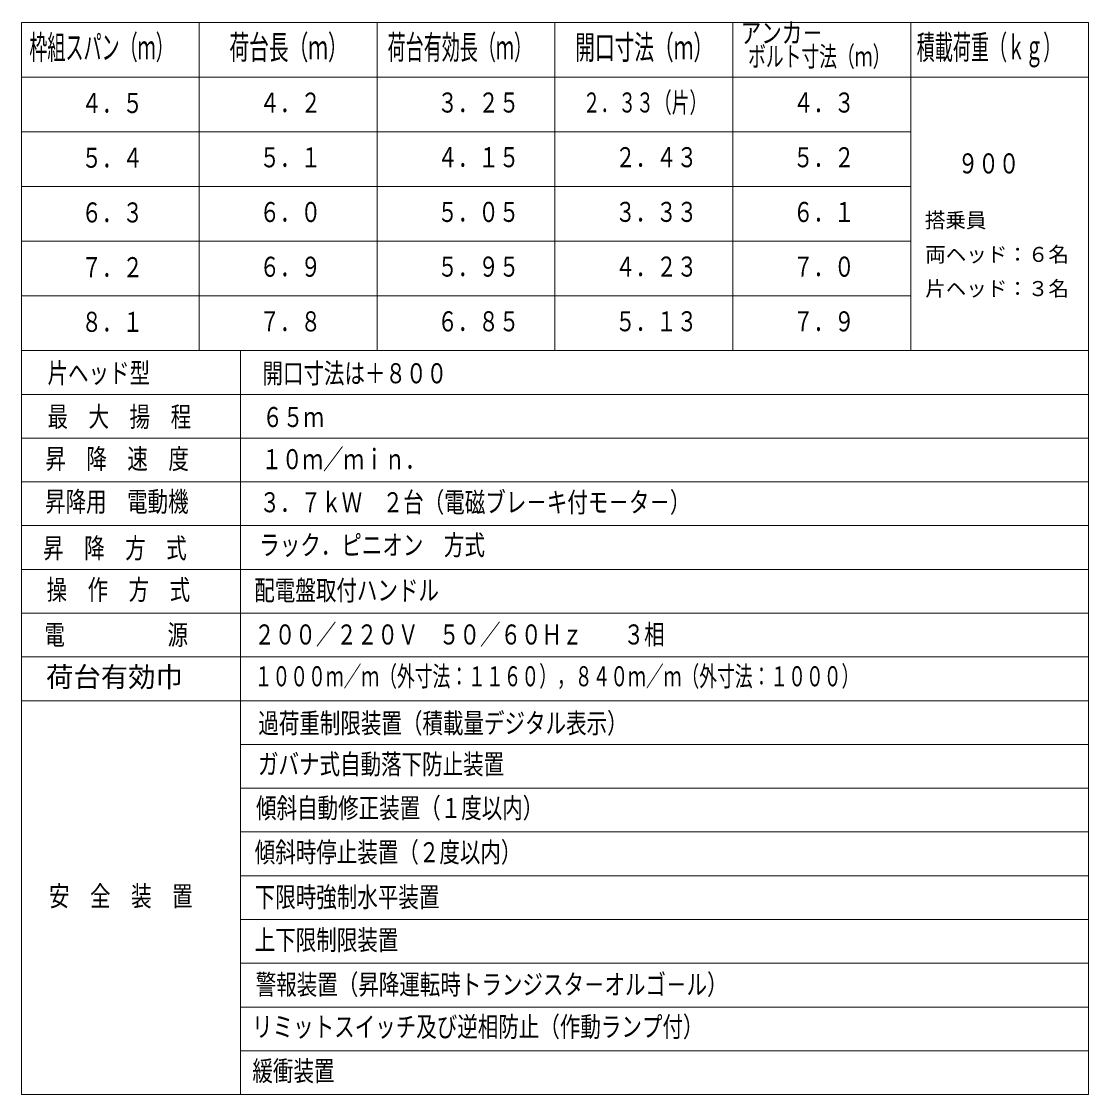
# Model space of a CAD drawing. Units: millimetres, scale not verified. Extents: x -12638 to 12166, y -17544 to 17543.
# Drawn here: x -7642 to 158, y -17544 to -9697 of the extents above; entities that cross this region are included whole.
import ezdxf
from ezdxf.enums import TextEntityAlignment as Align

# ---------------------------------------------------------------- set-up
doc = ezdxf.new("R2010")
doc.units = ezdxf.units.MM
doc.header["$LTSCALE"] = 30
doc.layers.add('0-F_05 寸法', color=7, linetype='Continuous', lineweight=18)
doc.styles.add('ＭＳ ゴシック', font='')
doc.styles.get('ＭＳ ゴシック').set_extended_font_data('MS Gothic')

msp = doc.modelspace()

# ---------------------------------------------------------------- linework, layer by layer
at = {"layer": '0-F_05 寸法'}
for p, q in [((-6342.4, -9704.23), (-6342.4, -12104.23)), ((-5042.4, -9704.23), (-5042.4, -12104.23)), ((-3742.4, -9704.23), (-3742.4, -12104.23)), ((-2442.4, -9704.23), (-2442.4, -12104.23)), ((-1142.4, -9704.23), (-1142.4, -12104.23)), ((157.6, -9704.23), (157.6, -17544.23)), ((-7642.33, -10104.23), (157.6, -10104.23)), ((-7642.33, -10504.23), (-1142.4, -10504.23)), ((-7642.33, -10904.23), (-1142.4, -10904.23)), ((-7642.33, -11304.23), (-1142.4, -11304.23)), ((-7642.33, -11704.23), (-1142.4, -11704.23)), ((-7642.33, -12104.23), (-1142.4, -12104.23)), ((-7642.33, -12104.23), (157.6, -12104.23)), ((-6042.33, -12104.23), (-6042.33, -17544.23)), ((-7642.33, -12424.23), (157.6, -12424.23)), ((-7642.33, -12744.23), (157.6, -12744.23)), ((157.6, -13064.23), (-7642.33, -13064.23)), ((-7642.33, -13384.23), (157.6, -13384.23)), ((157.6, -13704.23), (-7642.33, -13704.23)), ((-7642.33, -14024.23), (157.6, -14024.23)), ((-7642.33, -14344.23), (157.6, -14344.23)), ((157.6, -14664.23), (-7642.33, -14664.23)), ((-6042.33, -14984.23), (157.6, -14984.23)), ((157.6, -15304.23), (-6042.33, -15304.23)), ((-6042.33, -15624.23), (157.6, -15624.23)), ((157.6, -15944.23), (-6042.33, -15944.23)), ((-6042.33, -16264.23), (157.6, -16264.23)), ((157.6, -16584.23), (-6042.33, -16584.23)), ((-6042.33, -16904.23), (157.6, -16904.23)), ((157.6, -17224.23), (-6042.33, -17224.23)), ((-7642.33, -17544.23), (157.6, -17544.23))]:
    msp.add_line(p, q, dxfattribs=at)
msp.add_lwpolyline([(157.6, -9704.23), (-7642.33, -9704.23), (-7642.33, -17544.23)], dxfattribs=at)

# ---------------------------------------------------------------- texts
at = {"layer": '0-F_05 寸法', "style": 'ＭＳ ゴシック'}
for s, height, width, p in [('アンカ－', 146.6, 0.75, (-2384.81, -9898.51)), ('枠組スパン（ｍ）', 176, 0.55, (-7584.98, -10026.96)), ('荷台長（ｍ）', 176, 0.6, (-6122.02, -10026.96)), ('荷台有効長（ｍ）', 176, 0.55, (-4966.14, -10026.96)), ('開口寸法（ｍ）', 176, 0.6, (-3594.6, -10026.96)), ('積載荷重（ｋｇ）', 176, 0.55, (-1097.84, -10026.96)), ('ボルト寸法（ｍ）', 146.6, 0.65, (-2330.8, -10070.47)), ('２．３３（片）', 146.6, 0.65, (-3539.29, -10407)), ('４．５', 146.6, 0.75, (-7203.81, -10411.08)), ('４．２', 146.6, 0.75, (-5902.4, -10407.96)), ('３．２５', 146.6, 0.75, (-4602.4, -10407.33)), ('４．３', 146.6, 0.75, (-2002.4, -10407.47)), ('５．４', 146.6, 0.75, (-7203.81, -10811.08)), ('５．１', 146.6, 0.75, (-5902.4, -10807.96)), ('４．１５', 146.6, 0.75, (-4602.4, -10807.33)), ('２．４３', 146.6, 0.75, (-3302.4, -10807)), ('５．２', 146.6, 0.75, (-2002.4, -10807.47)), ('９００', 146.6, 0.75, (-798.22, -10852.51)), ('６．３', 146.6, 0.75, (-7203.81, -11211.08)), ('６．０', 146.6, 0.75, (-5902.4, -11207.96)), ('５．０５', 146.6, 0.75, (-4602.4, -11207.33)), ('３．３３', 146.6, 0.75, (-3302.4, -11207)), ('６．１', 146.6, 0.75, (-2002.4, -11207.47)), ('７．２', 146.6, 0.75, (-7203.81, -11611.08)), ('６．９', 146.6, 0.75, (-5902.4, -11607.96)), ('５．９５', 146.6, 0.75, (-4602.4, -11607.33)), ('４．２３', 146.6, 0.75, (-3302.4, -11607)), ('７．０', 146.6, 0.75, (-2002.4, -11607.47)), ('８．１', 146.6, 0.75, (-7203.81, -12011.08)), ('７．８', 146.6, 0.75, (-5902.4, -12007.96)), ('６．８５', 146.6, 0.75, (-4602.4, -12007.33)), ('５．１３', 146.6, 0.75, (-3302.4, -12007)), ('７．９', 146.6, 0.75, (-2002.4, -12007.47)), ('片ヘッド型', 146.6, 0.75, (-7451.9, -12384.81)), ('開口寸法は＋８００', 146.6, 0.75, (-5881.13, -12387.11)), ('最\u3000大\u3000揚\u3000程', 146.6, 0.75, (-7451.9, -12704.81)), ('６５ｍ', 146.6, 0.75, (-5881.13, -12707.11)), ('昇\u3000降\u3000速\u3000度', 146.6, 0.75, (-7468, -13012.98)), ('１０ｍ／ｍｉｎ．', 146.6, 0.75, (-5888.03, -13015.28)), ('昇降用\u3000電動機', 146.6, 0.75, (-7470.3, -13325.75)), ('３．７ｋＷ\u3000２台（電磁ブレ－キ付モ－タ－）', 146.6, 0.75, (-5901.83, -13330.35)), ('昇\u3000降\u3000方\u3000式', 146.6, 0.75, (-7484.09, -13666.13)), ('ラック．ピニオン\u3000方式', 146.6, 0.75, (-5904.13, -13643.13)), ('操\u3000作\u3000方\u3000式', 146.6, 0.75, (-7458.8, -13969.7)), ('配電盤取付ハンドル', 146.6, 0.75, (-5940.35, -13974.3)), ('電\u3000\u3000\u3000\u3000\u3000源', 146.6, 0.75, (-7474.96, -14299.71)), ('２００／２２０Ｖ\u3000５０／６０Ｈｚ\u3000\u3000３相', 146.6, 0.75, (-5940.35, -14297.23)), ('１０００ｍ／ｍ（外寸法：１１６０），８４０ｍ／ｍ（外寸法：１０００）', 146.6, 0.65, (-5937.31, -14602.77)), ('過荷重制限装置（積載量デジタル表示）', 146.6, 0.75, (-5910.98, -14946.2)), ('ガバナ式自動落下防止装置', 146.6, 0.75, (-5913.37, -15245.49)), ('傾斜自動修正装置（１度以内）', 146.6, 0.75, (-5927.74, -15566.34)), ('傾斜時停止装置（２度以内）', 146.6, 0.75, (-5937.31, -15889.58)), ('安\u3000全\u3000装\u3000置', 146.6, 0.75, (-7440.99, -16210.43)), ('下限時強制水平装置', 146.6, 0.75, (-5937.31, -16217.61)), ('上下限制限装置', 146.6, 0.75, (-5937.31, -16531.28)), ('警報装置（昇降運転時トランジスタ－オルゴ－ル）', 146.6, 0.75, (-5930.13, -16856.91)), ('リミットスイッチ及び逆相防止（作動ランプ付）', 146.6, 0.75, (-5956.47, -17165.79)), ('緩衝装置', 146.6, 0.75, (-5954.07, -17489.03))]:
    msp.add_text(s, height=height, dxfattribs=dict(at, width=width)).set_placement(p, align=Align.BOTTOM_LEFT)
for s, height, p in [('搭乗員', 110, (-1038.9, -11238.49)), ('両ヘッド：６名', 110, (-1036.04, -11488.49)), ('片ヘッド：３名', 110, (-1036.04, -11738.49)), ('荷台有効巾', 146.6, (-7462.54, -14607.74))]:
    msp.add_text(s, height=height, dxfattribs=at).set_placement(p, align=Align.BOTTOM_LEFT)

doc.saveas('drawing.dxf')
